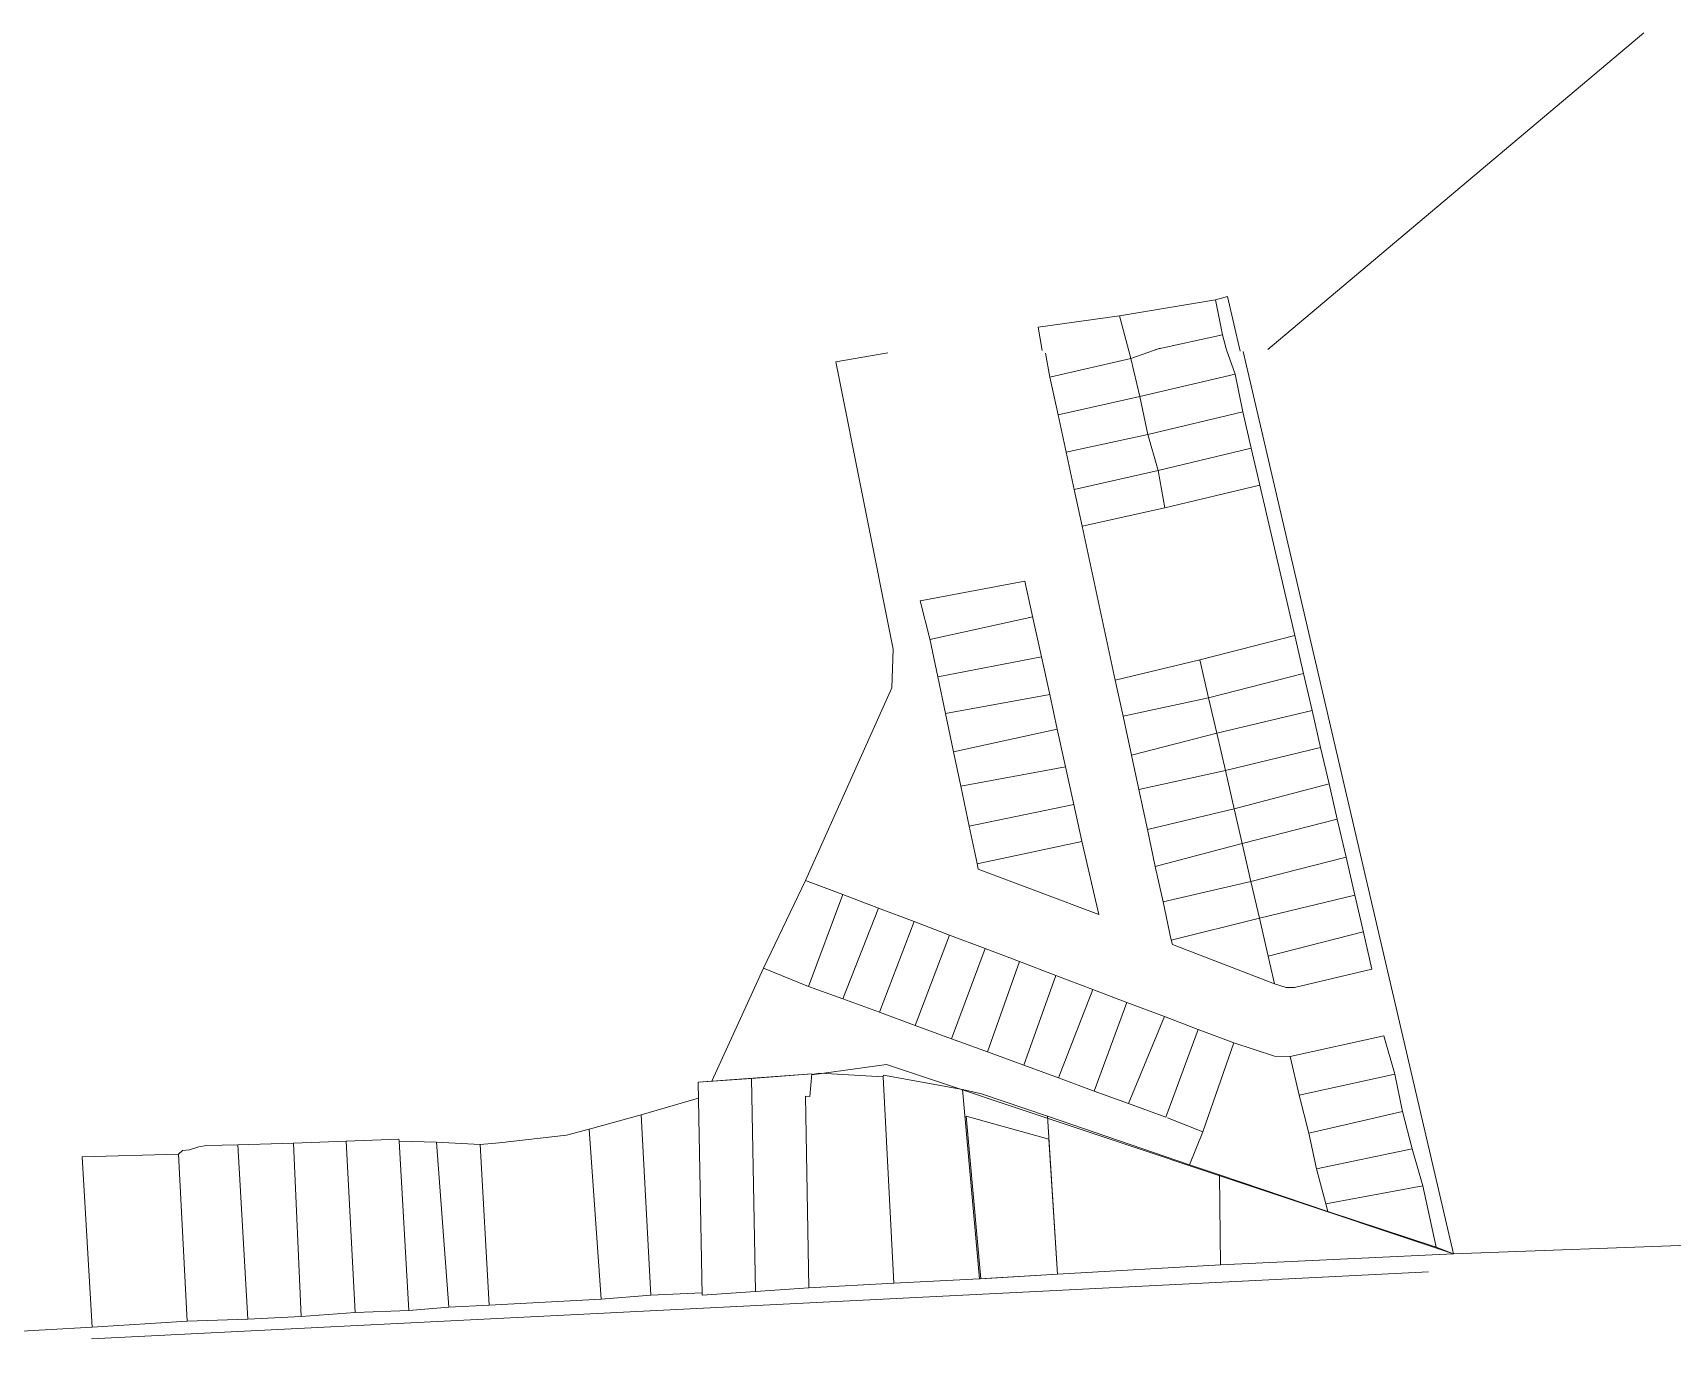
# Model space of a CAD drawing. Header units: millimetres. Extents: x 1956 to 626126, y 2654 to 1331070.
# Drawn here: x 625226.7 to 625655.3, y 1330292.6 to 1330635.1 of the extents above; entities that cross this region are included whole.
import ezdxf

# ---------------------------------------------------------------- set-up
doc = ezdxf.new("R2010")
doc.units = ezdxf.units.MM

msp = doc.modelspace()

# ---------------------------------------------------------------- linework, layer by layer
at = {"color": 1, "lineweight": 0}
for p, q in [((625549.6, 1330552.26), (625647.9, 1330635.11)), ((625510.81, 1330561.1), (625535.86, 1330565.22)), ((625535.86, 1330565.22), (625539.06, 1330566.1)), ((625535.86, 1330565.22), (625537.68, 1330556.09)), ((625539.06, 1330566.1), (625542.33, 1330551.81)), ((625489.52, 1330558.07), (625510.81, 1330561.1)), ((625510.81, 1330561.1), (625513.19, 1330551.88)), ((625490.56, 1330551.99), (625489.52, 1330558.07)), ((625537.68, 1330556.09), (625520.21, 1330552.28)), ((625537.68, 1330556.09), (625538.72, 1330552.19)), ((625450.21, 1330551.4), (625436.62, 1330549.08)), ((625450.21, 1330551.4), (625436.62, 1330549.08)), ((625491.46, 1330551.34), (625492.61, 1330545.04)), ((625491.46, 1330551.34), (625492.61, 1330545.04)), ((625513.78, 1330549.93), (625513.19, 1330551.88)), ((625513.78, 1330549.93), (625513.19, 1330551.88)), ((625513.78, 1330549.93), (625521.42, 1330552.62)), ((625513.78, 1330549.93), (625521.42, 1330552.62)), ((625540.98, 1330545.78), (625538.72, 1330552.19)), ((625540.98, 1330545.78), (625538.72, 1330552.19)), ((625543.09, 1330551.77), (625598.07, 1330315.76)), ((625543.09, 1330551.77), (625598.07, 1330315.76)), ((625436.62, 1330549.08), (625451.57, 1330473.89)), ((625436.62, 1330549.08), (625451.57, 1330473.89)), ((625492.61, 1330545.04), (625513.78, 1330549.93)), ((625492.61, 1330545.04), (625513.78, 1330549.93)), ((625516.1, 1330539.97), (625513.78, 1330549.93)), ((625516.1, 1330539.97), (625513.78, 1330549.93)), ((625492.61, 1330545.04), (625494.72, 1330535.17)), ((625492.61, 1330545.04), (625494.72, 1330535.17)), ((625516.1, 1330539.97), (625540.98, 1330545.78)), ((625516.1, 1330539.97), (625540.98, 1330545.78)), ((625540.98, 1330545.78), (625543.04, 1330535.96)), ((625540.98, 1330545.78), (625543.04, 1330535.96)), ((625494.72, 1330535.17), (625516.1, 1330539.97)), ((625494.72, 1330535.17), (625516.1, 1330539.97)), ((625518.2, 1330530.05), (625516.1, 1330539.97)), ((625518.2, 1330530.05), (625516.1, 1330539.97)), ((625494.72, 1330535.17), (625496.83, 1330525.41)), ((625494.72, 1330535.17), (625496.83, 1330525.41)), ((625543.04, 1330535.96), (625518.2, 1330530.05)), ((625543.04, 1330535.96), (625518.2, 1330530.05)), ((625543.04, 1330535.96), (625545.23, 1330526.5)), ((625543.04, 1330535.96), (625545.23, 1330526.5)), ((625496.83, 1330525.41), (625518.2, 1330530.05)), ((625496.83, 1330525.41), (625518.2, 1330530.05)), ((625518.2, 1330530.05), (625520.87, 1330520.65)), ((625518.2, 1330530.05), (625520.87, 1330520.65)), ((625520.87, 1330520.65), (625545.23, 1330526.5)), ((625520.87, 1330520.65), (625545.23, 1330526.5)), ((625545.23, 1330526.5), (625547.48, 1330516.8)), ((625545.23, 1330526.5), (625547.48, 1330516.8)), ((625498.93, 1330515.66), (625496.83, 1330525.41)), ((625498.93, 1330515.66), (625496.83, 1330525.41)), ((625498.93, 1330515.66), (625520.87, 1330520.65)), ((625498.93, 1330515.66), (625520.87, 1330520.65)), ((625520.87, 1330520.65), (625522.63, 1330510.86)), ((625520.87, 1330520.65), (625522.63, 1330510.86)), ((625501, 1330506.03), (625498.93, 1330515.66)), ((625501, 1330506.03), (625498.93, 1330515.66)), ((625522.63, 1330510.86), (625547.48, 1330516.8)), ((625522.63, 1330510.86), (625547.48, 1330516.8)), ((625556.59, 1330477.42), (625547.48, 1330516.8)), ((625556.59, 1330477.42), (625547.48, 1330516.8)), ((625501, 1330506.03), (625522.63, 1330510.86)), ((625501, 1330506.03), (625522.63, 1330510.86)), ((625509.66, 1330465.8), (625501, 1330506.03)), ((625509.66, 1330465.8), (625501, 1330506.03)), ((625458.68, 1330486.53), (625486.05, 1330491.63)), ((625458.68, 1330486.53), (625486.05, 1330491.63)), ((625486.05, 1330491.63), (625488.16, 1330482.07)), ((625486.05, 1330491.63), (625488.16, 1330482.07)), ((625461.19, 1330476.57), (625458.68, 1330486.53)), ((625461.19, 1330476.57), (625458.68, 1330486.53)), ((625461.22, 1330476.42), (625488.11, 1330482.32)), ((625461.22, 1330476.42), (625488.11, 1330482.32)), ((625488.16, 1330482.07), (625490.4, 1330471.84)), ((625488.16, 1330482.07), (625490.4, 1330471.84)), ((625463.29, 1330466.63), (625461.19, 1330476.57)), ((625463.29, 1330466.63), (625461.19, 1330476.57)), ((625531.79, 1330471.13), (625556.59, 1330477.42)), ((625531.79, 1330471.13), (625556.59, 1330477.42)), ((625558.88, 1330467.51), (625556.59, 1330477.42)), ((625558.88, 1330467.51), (625556.59, 1330477.42)), ((625451.57, 1330473.89), (625451.29, 1330463.77)), ((625451.57, 1330473.89), (625451.29, 1330463.77)), ((625463.29, 1330466.63), (625490.4, 1330471.84)), ((625463.29, 1330466.63), (625490.4, 1330471.84)), ((625490.4, 1330471.84), (625492.54, 1330462.02)), ((625490.4, 1330471.84), (625492.54, 1330462.02)), ((625509.66, 1330465.8), (625531.79, 1330471.13)), ((625509.66, 1330465.8), (625531.79, 1330471.13)), ((625534.08, 1330461.16), (625531.79, 1330471.13)), ((625534.08, 1330461.16), (625531.79, 1330471.13)), ((625465.31, 1330457.06), (625463.29, 1330466.63)), ((625465.31, 1330457.06), (625463.29, 1330466.63)), ((625511.7, 1330456.34), (625509.66, 1330465.8)), ((625511.7, 1330456.34), (625509.66, 1330465.8)), ((625534.08, 1330461.16), (625558.88, 1330467.51)), ((625534.08, 1330461.16), (625558.88, 1330467.51)), ((625561.11, 1330457.88), (625558.88, 1330467.51)), ((625561.11, 1330457.88), (625558.88, 1330467.51)), ((625451.29, 1330463.77), (625428.67, 1330413.34)), ((625451.29, 1330463.77), (625428.67, 1330413.34)), ((625465.31, 1330457.06), (625492.54, 1330462.02)), ((625465.31, 1330457.06), (625492.54, 1330462.02)), ((625492.54, 1330462.02), (625494.51, 1330452.98)), ((625492.54, 1330462.02), (625494.51, 1330452.98)), ((625467.42, 1330447.06), (625465.31, 1330457.06)), ((625467.42, 1330447.06), (625465.31, 1330457.06)), ((625511.7, 1330456.34), (625534.08, 1330461.16)), ((625511.7, 1330456.34), (625534.08, 1330461.16)), ((625536.22, 1330451.88), (625534.08, 1330461.16)), ((625536.22, 1330451.88), (625534.08, 1330461.16)), ((625536.22, 1330451.88), (625561.11, 1330457.88)), ((625536.22, 1330451.88), (625561.11, 1330457.88)), ((625563.36, 1330448.14), (625561.11, 1330457.88)), ((625563.36, 1330448.14), (625561.11, 1330457.88)), ((625467.42, 1330447.06), (625494.51, 1330452.98)), ((625467.42, 1330447.06), (625494.51, 1330452.98)), ((625494.51, 1330452.98), (625496.66, 1330443.15)), ((625494.51, 1330452.98), (625496.66, 1330443.15)), ((625513.9, 1330446.14), (625511.7, 1330456.34)), ((625513.9, 1330446.14), (625511.7, 1330456.34)), ((625513.9, 1330446.14), (625536.22, 1330451.88)), ((625513.9, 1330446.14), (625536.22, 1330451.88)), ((625538.47, 1330442.15), (625536.22, 1330451.88)), ((625538.47, 1330442.15), (625536.22, 1330451.88)), ((625469.33, 1330438.01), (625467.42, 1330447.06)), ((625469.33, 1330438.01), (625467.42, 1330447.06)), ((625515.83, 1330437.17), (625513.9, 1330446.14)), ((625515.83, 1330437.17), (625513.9, 1330446.14)), ((625538.47, 1330442.15), (625563.36, 1330448.14)), ((625538.47, 1330442.15), (625563.36, 1330448.14)), ((625565.56, 1330438.64), (625563.36, 1330448.14)), ((625565.56, 1330438.64), (625563.36, 1330448.14)), ((625469.33, 1330438.01), (625496.66, 1330443.15)), ((625469.33, 1330438.01), (625496.66, 1330443.15)), ((625496.66, 1330443.15), (625498.82, 1330433.28)), ((625496.66, 1330443.15), (625498.82, 1330433.28)), ((625515.83, 1330437.17), (625538.47, 1330442.15)), ((625515.83, 1330437.17), (625538.47, 1330442.15)), ((625540.77, 1330432.15), (625538.47, 1330442.15)), ((625540.77, 1330432.15), (625538.47, 1330442.15)), ((625471.52, 1330427.63), (625469.33, 1330438.01)), ((625471.52, 1330427.63), (625469.33, 1330438.01)), ((625518.07, 1330426.75), (625515.83, 1330437.17)), ((625518.07, 1330426.75), (625515.83, 1330437.17)), ((625540.77, 1330432.15), (625565.56, 1330438.64)), ((625540.77, 1330432.15), (625565.56, 1330438.64)), ((625567.69, 1330429.44), (625565.56, 1330438.64)), ((625567.69, 1330429.44), (625565.56, 1330438.64)), ((625471.52, 1330427.63), (625498.82, 1330433.28)), ((625471.52, 1330427.63), (625498.82, 1330433.28)), ((625498.82, 1330433.28), (625500.92, 1330423.65)), ((625498.82, 1330433.28), (625500.92, 1330423.65)), ((625518.07, 1330426.75), (625540.77, 1330432.15)), ((625518.07, 1330426.75), (625540.77, 1330432.15)), ((625542.86, 1330423.06), (625540.77, 1330432.15)), ((625542.86, 1330423.06), (625540.77, 1330432.15)), ((625473.59, 1330417.85), (625471.52, 1330427.63)), ((625473.59, 1330417.85), (625471.52, 1330427.63)), ((625542.86, 1330423.06), (625567.69, 1330429.44)), ((625542.86, 1330423.06), (625567.69, 1330429.44)), ((625570, 1330419.47), (625567.69, 1330429.44)), ((625570, 1330419.47), (625567.69, 1330429.44)), ((625473.6, 1330417.78), (625500.93, 1330423.59)), ((625473.6, 1330417.78), (625500.93, 1330423.59)), ((625505.34, 1330404.48), (625500.92, 1330423.65)), ((625505.34, 1330404.48), (625500.92, 1330423.65)), ((625520.15, 1330417.08), (625518.07, 1330426.75)), ((625520.15, 1330417.08), (625518.07, 1330426.75)), ((625520.15, 1330417.08), (625542.86, 1330423.06)), ((625520.15, 1330417.08), (625542.86, 1330423.06)), ((625545.16, 1330413.09), (625542.86, 1330423.06)), ((625545.16, 1330413.09), (625542.86, 1330423.06)), ((625545.16, 1330413.09), (625570, 1330419.47)), ((625545.16, 1330413.09), (625570, 1330419.47)), ((625572.29, 1330409.56), (625570, 1330419.47)), ((625572.29, 1330409.56), (625570, 1330419.47)), ((625473.59, 1330417.85), (625473.84, 1330416.37)), ((625473.59, 1330417.85), (625473.84, 1330416.37)), ((625473.84, 1330416.37), (625505.34, 1330404.48)), ((625473.84, 1330416.37), (625505.34, 1330404.48)), ((625522.16, 1330407.76), (625520.15, 1330417.08)), ((625522.16, 1330407.76), (625520.15, 1330417.08)), ((625417.72, 1330390.43), (625428.67, 1330413.34)), ((625417.72, 1330390.43), (625428.67, 1330413.34)), ((625428.67, 1330413.34), (625438.42, 1330409.72)), ((625428.67, 1330413.34), (625438.42, 1330409.72)), ((625522.16, 1330407.76), (625545.16, 1330413.09)), ((625522.16, 1330407.76), (625545.16, 1330413.09)), ((625547.37, 1330403.51), (625545.16, 1330413.09)), ((625547.37, 1330403.51), (625545.16, 1330413.09)), ((625438.47, 1330409.7), (625429.49, 1330385.69)), ((625438.47, 1330409.7), (625429.49, 1330385.69)), ((625447.77, 1330406.17), (625438.42, 1330382.42)), ((625447.77, 1330406.17), (625438.42, 1330382.42)), ((625438.47, 1330409.7), (625447.77, 1330406.17)), ((625438.47, 1330409.7), (625447.77, 1330406.17)), ((625447.77, 1330406.17), (625457.06, 1330402.64)), ((625447.77, 1330406.17), (625457.06, 1330402.64)), ((625524.32, 1330397.76), (625522.16, 1330407.76)), ((625524.32, 1330397.76), (625522.16, 1330407.76)), ((625547.37, 1330403.51), (625572.29, 1330409.56)), ((625547.37, 1330403.51), (625572.29, 1330409.56)), ((625574.45, 1330400.21), (625572.29, 1330409.56)), ((625574.45, 1330400.21), (625572.29, 1330409.56)), ((625457.06, 1330402.64), (625448, 1330378.91)), ((625457.06, 1330402.64), (625448, 1330378.91)), ((625457.06, 1330402.64), (625466.37, 1330399.1)), ((625457.06, 1330402.64), (625466.37, 1330399.1)), ((625524.32, 1330397.76), (625547.37, 1330403.51)), ((625524.32, 1330397.76), (625547.37, 1330403.51)), ((625549.66, 1330393.59), (625547.37, 1330403.51)), ((625549.66, 1330393.59), (625547.37, 1330403.51)), ((625466.37, 1330399.1), (625457.35, 1330375.48)), ((625466.37, 1330399.1), (625457.35, 1330375.48)), ((625466.37, 1330399.1), (625475.65, 1330395.58)), ((625466.37, 1330399.1), (625475.65, 1330395.58)), ((625524.29, 1330397.85), (625524.6, 1330396.68)), ((625524.29, 1330397.85), (625524.6, 1330396.68)), ((625549.66, 1330393.59), (625574.51, 1330399.97)), ((625549.66, 1330393.59), (625574.51, 1330399.97)), ((625574.45, 1330400.21), (625576.71, 1330390.15)), ((625574.45, 1330400.21), (625576.71, 1330390.15)), ((625475.65, 1330395.58), (625466.86, 1330371.99)), ((625475.65, 1330395.58), (625466.86, 1330371.99)), ((625475.65, 1330395.58), (625484.61, 1330392.18)), ((625475.65, 1330395.58), (625484.61, 1330392.18)), ((625524.6, 1330396.68), (625551.32, 1330386.37)), ((625524.6, 1330396.68), (625551.32, 1330386.37)), ((625551.32, 1330386.37), (625549.66, 1330393.59)), ((625551.32, 1330386.37), (625549.66, 1330393.59)), ((625404.23, 1330360.89), (625417.72, 1330390.43)), ((625404.23, 1330360.89), (625417.72, 1330390.43)), ((625429.5, 1330385.69), (625417.72, 1330390.43)), ((625429.5, 1330385.69), (625417.72, 1330390.43)), ((625484.61, 1330392.18), (625476.27, 1330368.54)), ((625484.61, 1330392.18), (625476.27, 1330368.54)), ((625484.61, 1330392.18), (625494.16, 1330388.55)), ((625484.61, 1330392.18), (625494.16, 1330388.55)), ((625494.16, 1330388.55), (625485.73, 1330365.07)), ((625494.16, 1330388.55), (625485.73, 1330365.07)), ((625494.16, 1330388.55), (625503.84, 1330384.88)), ((625494.16, 1330388.55), (625503.84, 1330384.88)), ((625576.71, 1330390.15), (625556.51, 1330385.4)), ((625576.71, 1330390.15), (625556.51, 1330385.4)), ((625429.5, 1330385.69), (625438.42, 1330382.42)), ((625429.5, 1330385.69), (625438.42, 1330382.42)), ((625503.84, 1330384.88), (625494.81, 1330361.74)), ((625503.84, 1330384.88), (625494.81, 1330361.74)), ((625503.84, 1330384.88), (625512.72, 1330381.51)), ((625503.84, 1330384.88), (625512.72, 1330381.51)), ((625554.37, 1330385.35), (625551.32, 1330386.37)), ((625554.37, 1330385.35), (625551.32, 1330386.37)), ((625556.51, 1330385.4), (625554.37, 1330385.35)), ((625556.51, 1330385.4), (625554.37, 1330385.35)), ((625438.42, 1330382.42), (625448, 1330378.91)), ((625438.42, 1330382.42), (625448, 1330378.91)), ((625512.72, 1330381.51), (625504.13, 1330358.32)), ((625512.72, 1330381.51), (625504.13, 1330358.32)), ((625512.72, 1330381.51), (625522.53, 1330377.78)), ((625512.72, 1330381.51), (625522.53, 1330377.78)), ((625448, 1330378.91), (625457.35, 1330375.48)), ((625448, 1330378.91), (625457.35, 1330375.48)), ((625522.53, 1330377.78), (625513.13, 1330355.02)), ((625522.53, 1330377.78), (625513.13, 1330355.02)), ((625522.53, 1330377.78), (625531.38, 1330374.42)), ((625522.53, 1330377.78), (625531.38, 1330374.42)), ((625457.35, 1330375.48), (625466.86, 1330371.99)), ((625457.35, 1330375.48), (625466.86, 1330371.99)), ((625466.86, 1330371.99), (625476.27, 1330368.54)), ((625466.86, 1330371.99), (625476.27, 1330368.54)), ((625531.38, 1330374.42), (625522.9, 1330351.44)), ((625531.38, 1330374.42), (625522.9, 1330351.44)), ((625531.38, 1330374.42), (625540.7, 1330370.89)), ((625531.38, 1330374.42), (625540.7, 1330370.89)), ((625555.44, 1330367.31), (625579.92, 1330372.76)), ((625555.44, 1330367.31), (625579.92, 1330372.76)), ((625579.92, 1330372.76), (625582.79, 1330362.74)), ((625579.92, 1330372.76), (625582.79, 1330362.74)), ((625476.27, 1330368.54), (625485.73, 1330365.07)), ((625476.27, 1330368.54), (625485.73, 1330365.07)), ((625532.55, 1330347.67), (625540.7, 1330370.89)), ((625532.55, 1330347.67), (625540.7, 1330370.89)), ((625540.7, 1330370.89), (625540.7, 1330370.89)), ((625540.7, 1330370.89), (625551.32, 1330367.46)), ((625540.7, 1330370.89), (625551.32, 1330367.46)), ((625540.7, 1330370.89), (625540.7, 1330370.89)), ((625555.44, 1330367.31), (625551.32, 1330367.46)), ((625555.44, 1330367.31), (625551.32, 1330367.46)), ((625557.75, 1330357.19), (625555.44, 1330367.31)), ((625557.75, 1330357.19), (625555.44, 1330367.31)), ((625430.39, 1330362.77), (625400.65, 1330360.63)), ((625429.86, 1330356.87), (625430.39, 1330362.77)), ((625449.9, 1330365.24), (625430.37, 1330362.59)), ((625430.38, 1330362.66), (625432.44, 1330363.02)), ((625430.38, 1330362.66), (625432.44, 1330363.02)), ((625432.44, 1330363.02), (625449.02, 1330362.02)), ((625432.44, 1330363.02), (625449.02, 1330362.02)), ((625598.07, 1330315.76), (625449.9, 1330365.24)), ((625485.73, 1330365.07), (625494.81, 1330361.74)), ((625485.73, 1330365.07), (625494.81, 1330361.74)), ((625557.75, 1330357.19), (625582.79, 1330362.74)), ((625557.75, 1330357.19), (625582.79, 1330362.74)), ((625582.79, 1330362.74), (625584.8, 1330352.98)), ((625582.79, 1330362.74), (625584.8, 1330352.98)), ((625414.61, 1330361.63), (625400.65, 1330360.63)), ((625400.65, 1330360.63), (625401.66, 1330304.94)), ((625400.65, 1330360.63), (625401.66, 1330304.94)), ((625415.62, 1330305.9), (625414.61, 1330361.63)), ((625449.02, 1330362.02), (625449.07, 1330362.48)), ((625449.02, 1330362.02), (625449.07, 1330362.48)), ((625449.02, 1330362.02), (625451.77, 1330308.09)), ((625449.02, 1330362.02), (625451.77, 1330308.09)), ((625449.07, 1330362.48), (625469.71, 1330358.69)), ((625449.07, 1330362.48), (625469.71, 1330358.69)), ((625469.71, 1330358.69), (625474.15, 1330309.18)), ((625469.71, 1330358.69), (625474.69, 1330357.62)), ((625469.71, 1330358.69), (625474.69, 1330357.62)), ((625469.71, 1330358.69), (625474.15, 1330309.18)), ((625494.81, 1330361.74), (625504.13, 1330358.32)), ((625494.81, 1330361.74), (625504.13, 1330358.32)), ((625385.72, 1330352.06), (625396.82, 1330355.34)), ((625385.72, 1330352.06), (625396.82, 1330355.34)), ((625396.82, 1330355.34), (625400.72, 1330356.44)), ((625396.82, 1330355.34), (625400.72, 1330356.44)), ((625429.59, 1330306.86), (625428.67, 1330356.93)), ((625428.67, 1330356.93), (625429.86, 1330356.87)), ((625474.69, 1330357.62), (625491.92, 1330351.75)), ((625474.69, 1330357.62), (625491.92, 1330351.75)), ((625504.13, 1330358.32), (625513.13, 1330355.02)), ((625504.13, 1330358.32), (625513.13, 1330355.02)), ((625513.13, 1330355.02), (625522.9, 1330351.44)), ((625513.13, 1330355.02), (625522.9, 1330351.44)), ((625560.32, 1330347.27), (625557.75, 1330357.19)), ((625560.32, 1330347.27), (625557.75, 1330357.19)), ((625372.13, 1330348.31), (625385.72, 1330352.06)), ((625372.13, 1330348.31), (625385.72, 1330352.06)), ((625385.72, 1330352.06), (625388.23, 1330304.88)), ((625385.72, 1330352.06), (625388.23, 1330304.88)), ((625491.92, 1330351.75), (625494.55, 1330310.42)), ((625491.92, 1330351.75), (625529.06, 1330339.03)), ((625491.92, 1330351.75), (625529.06, 1330339.03)), ((625491.92, 1330351.75), (625494.55, 1330310.42)), ((625523.3, 1330351.29), (625532.55, 1330347.67)), ((625523.3, 1330351.29), (625532.55, 1330347.67)), ((625584.8, 1330352.98), (625560.32, 1330347.27)), ((625584.8, 1330352.98), (625560.32, 1330347.27)), ((625587.26, 1330343.17), (625584.8, 1330352.98)), ((625587.26, 1330343.17), (625584.8, 1330352.98)), ((625308.64, 1330345.16), (625322.38, 1330345.74)), ((625308.64, 1330345.16), (625322.38, 1330345.74)), ((625322.38, 1330345.74), (625322.48, 1330345.24)), ((625322.38, 1330345.74), (625322.48, 1330345.24)), ((625348.62, 1330344.79), (625366.22, 1330346.75)), ((625348.62, 1330344.79), (625366.22, 1330346.75)), ((625366.22, 1330346.75), (625372.13, 1330348.31)), ((625366.22, 1330346.75), (625372.13, 1330348.31)), ((625372.13, 1330348.31), (625375.26, 1330303.89)), ((625372.13, 1330348.31), (625375.26, 1330303.89)), ((625529.06, 1330339.03), (625532.55, 1330347.67)), ((625529.06, 1330339.03), (625532.55, 1330347.67)), ((625560.32, 1330347.27), (625562.32, 1330337.97)), ((625560.32, 1330347.27), (625562.32, 1330337.97)), ((625239.56, 1330341.09), (625264.74, 1330341.76)), ((625239.56, 1330341.09), (625264.74, 1330341.76)), ((625265.81, 1330342.73), (625264.74, 1330341.76)), ((625265.81, 1330342.73), (625264.74, 1330341.76)), ((625264.74, 1330341.76), (625267.06, 1330298.15)), ((625264.74, 1330341.76), (625267.06, 1330298.15)), ((625267.64, 1330342.93), (625265.81, 1330342.73)), ((625267.64, 1330342.93), (625265.81, 1330342.73)), ((625270.08, 1330343.69), (625267.64, 1330342.93)), ((625270.08, 1330343.69), (625267.64, 1330342.93)), ((625272.12, 1330344.04), (625270.08, 1330343.69)), ((625272.12, 1330344.04), (625270.08, 1330343.69)), ((625280.31, 1330344.23), (625272.12, 1330344.04)), ((625280.31, 1330344.23), (625272.12, 1330344.04)), ((625280.31, 1330344.23), (625294.81, 1330344.67)), ((625280.31, 1330344.23), (625294.81, 1330344.67)), ((625282.88, 1330298.64), (625280.31, 1330344.23)), ((625282.88, 1330298.64), (625280.31, 1330344.23)), ((625294.81, 1330344.67), (625308.64, 1330345.16)), ((625294.81, 1330344.67), (625308.64, 1330345.16)), ((625294.81, 1330344.67), (625296.87, 1330299.33)), ((625294.81, 1330344.67), (625296.87, 1330299.33)), ((625308.64, 1330345.16), (625310.96, 1330300.37)), ((625308.64, 1330345.16), (625310.96, 1330300.37)), ((625322.48, 1330345.24), (625332.24, 1330344.97)), ((625324.95, 1330300.91), (625322.48, 1330345.24)), ((625324.95, 1330300.91), (625322.48, 1330345.24)), ((625322.48, 1330345.24), (625332.24, 1330344.97)), ((625332.24, 1330344.97), (625335.43, 1330301.81)), ((625332.24, 1330344.97), (625343.68, 1330344.34)), ((625332.24, 1330344.97), (625343.68, 1330344.34)), ((625332.24, 1330344.97), (625335.43, 1330301.81)), ((625343.68, 1330344.34), (625348.62, 1330344.79)), ((625343.68, 1330344.34), (625348.62, 1330344.79)), ((625343.68, 1330344.34), (625346.01, 1330302.3)), ((625343.68, 1330344.34), (625346.01, 1330302.3)), ((625562.32, 1330337.97), (625587.26, 1330343.17)), ((625562.32, 1330337.97), (625587.26, 1330343.17)), ((625587.26, 1330343.17), (625590.08, 1330333.51)), ((625587.26, 1330343.17), (625590.08, 1330333.51)), ((625242.23, 1330296.56), (625239.56, 1330341.09)), ((625242.23, 1330296.56), (625239.56, 1330341.09)), ((625529.06, 1330339.03), (625536.89, 1330336.43)), ((625529.06, 1330339.03), (625536.89, 1330336.43)), ((625564.74, 1330328.77), (625562.32, 1330337.97)), ((625564.74, 1330328.77), (625562.32, 1330337.97)), ((625536.89, 1330336.43), (625565.29, 1330326.83)), ((625536.89, 1330336.43), (625537.23, 1330312.85)), ((625536.89, 1330336.43), (625565.29, 1330326.83)), ((625536.89, 1330336.43), (625537.23, 1330312.85)), ((625590.08, 1330333.51), (625564.74, 1330328.77)), ((625590.08, 1330333.51), (625564.74, 1330328.77)), ((625590.08, 1330333.51), (625593.55, 1330317.44)), ((625590.08, 1330333.51), (625593.55, 1330317.44)), ((625565.29, 1330326.83), (625564.74, 1330328.77)), ((625565.29, 1330326.83), (625564.74, 1330328.77)), ((625593.55, 1330317.44), (625565.29, 1330326.83)), ((625593.55, 1330317.44), (625565.29, 1330326.83)), ((625598.07, 1330315.76), (625716.74, 1330320.15)), ((625598.07, 1330315.76), (625716.74, 1330320.15)), ((625598.07, 1330315.76), (625537.23, 1330312.85)), ((625598.07, 1330315.76), (625537.23, 1330312.85)), ((625593.55, 1330317.44), (625598.07, 1330315.76)), ((625593.55, 1330317.44), (625598.07, 1330315.76)), ((625537.23, 1330312.85), (625494.55, 1330310.42)), ((625537.23, 1330312.85), (625494.55, 1330310.42)), ((625242.05, 1330293.52, -76.46), (625591.57, 1330310.99, -76.46)), ((625451.77, 1330308.09), (625429.59, 1330306.86)), ((625451.77, 1330308.09), (625429.59, 1330306.86)), ((625474.15, 1330309.18), (625451.77, 1330308.09)), ((625474.15, 1330309.18), (625451.77, 1330308.09)), ((625494.55, 1330310.42), (625474.15, 1330309.18)), ((625494.55, 1330310.42), (625474.15, 1330309.18)), ((625375.26, 1330303.89), (625346.01, 1330302.3)), ((625375.26, 1330303.89), (625346.01, 1330302.3)), ((625388.23, 1330304.88), (625375.26, 1330303.89)), ((625388.23, 1330304.88), (625375.26, 1330303.89)), ((625401.65, 1330305.52), (625388.23, 1330304.88)), ((625401.66, 1330304.94), (625429.59, 1330306.86)), ((625401.66, 1330304.94), (625415.62, 1330305.9)), ((625267.06, 1330298.15), (625282.88, 1330298.64)), ((625267.06, 1330298.15), (625282.88, 1330298.64)), ((625296.87, 1330299.33), (625282.88, 1330298.64)), ((625296.87, 1330299.33), (625282.88, 1330298.64)), ((625310.96, 1330300.37), (625296.87, 1330299.33)), ((625310.96, 1330300.37), (625296.87, 1330299.33)), ((625310.96, 1330300.37), (625324.95, 1330300.91)), ((625310.96, 1330300.37), (625324.95, 1330300.91)), ((625335.43, 1330301.81), (625324.95, 1330300.91)), ((625335.43, 1330301.81), (625324.95, 1330300.91)), ((625346.01, 1330302.3), (625335.43, 1330301.81)), ((625346.01, 1330302.3), (625335.43, 1330301.81)), ((625141.76, 1330290.76), (625242.23, 1330296.56)), ((625141.76, 1330290.76), (625242.23, 1330296.56)), ((625267.06, 1330298.15), (625242.23, 1330296.56)), ((625267.06, 1330298.15), (625242.23, 1330296.56))]:
    msp.add_line(p, q, dxfattribs=at)
at = {"color": 1, "lineweight": 0, "ltscale": 0.5}
for p, q in [((625414.61, 1330361.63), (625430.39, 1330362.77)), ((625430.39, 1330362.77), (625429.86, 1330356.87)), ((625415.62, 1330305.9), (625414.61, 1330361.63)), ((625429.86, 1330356.87), (625428.67, 1330356.93)), ((625428.67, 1330356.93), (625429.59, 1330306.86)), ((625492.3, 1330345.75), (625470.66, 1330351.71)), ((625470.66, 1330351.71), (625474.49, 1330309.2)), ((625492.3, 1330345.75), (625470.66, 1330351.71)), ((625470.66, 1330351.71), (625474.49, 1330309.2)), ((625492.3, 1330345.75), (625470.66, 1330351.71)), ((625470.66, 1330351.71), (625474.49, 1330309.2)), ((625494.55, 1330310.42), (625492.3, 1330345.75)), ((625494.55, 1330310.42), (625492.3, 1330345.75)), ((625494.55, 1330310.42), (625492.3, 1330345.75)), ((625494.55, 1330310.42), (625474.49, 1330309.2)), ((625474.49, 1330309.2), (625494.55, 1330310.42)), ((625474.49, 1330309.2), (625494.55, 1330310.42)), ((625429.59, 1330306.86), (625415.62, 1330305.9))]:
    msp.add_line(p, q, dxfattribs=at)

doc.saveas('drawing.dxf')
